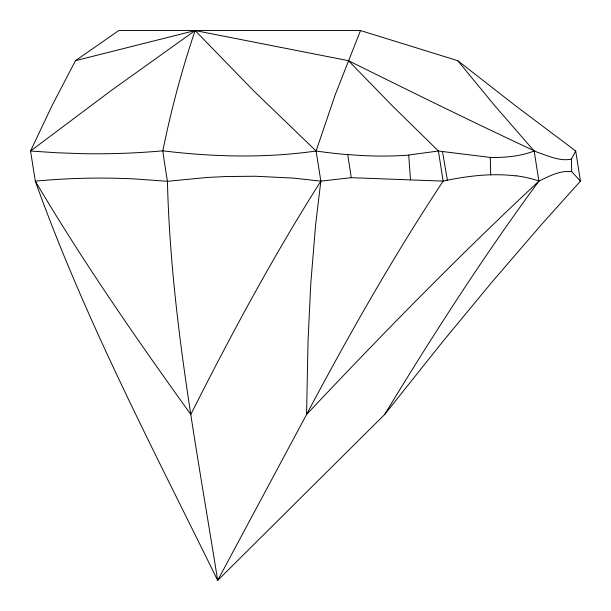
<?xml version="1.0" encoding="UTF-8"?>
<svg xmlns="http://www.w3.org/2000/svg" width="611" height="611" viewBox="0 0 611 611"><rect width="100%" height="100%" fill="white"/><g stroke="black" fill="none" stroke-linecap="round" stroke-linejoin="round"><path stroke-width="0.92" d="M360.505 30.55L335.294 94.545L316.093 151.009L320.844 181.123L315.612 224.871L310.8 283.214L308.013 341.549L306.577 414.472L217.669 580.45C153.3 449.062 84.601 319.194 35.301 181.123L30.55 151.009L51.943 105.833L75.466 60.665L118.801 30.55L360.505 30.55L457.723 60.665L515.646 105.833L575.699 151.009L580.45 181.123L541.186 224.871L491 283.214L442.822 341.549L384.663 414.472L217.669 580.45C196.673 448.031 170.706 315.727 167.429 181.307C165.764 171.164 164.222 160.999 162.816 150.818C171.088 110.117 181.803 69.898 195.115 30.55L348.423 60.665C411.203 91.765 474.052 122.788 537.55 152.353C548.319 155.942 559.791 161.51 571.384 159.135L575.699 151.009M384.663 414.472C433.077 334.767 483.522 256.192 538.902 181.123C549.083 176.258 560.035 170.232 571.705 171.622L580.45 181.123M320.844 181.123C273.132 256.376 230.874 334.927 190.815 414.472C136.253 338.563 82.905 261.63 35.301 181.123L51.92 179.779A584.261 486.096 -5.3 0 1 134.252 178.908L167.429 181.307L206.915 177.48L226.429 176.518L255.352 176.243L293.15 178.091L320.844 181.123L351.287 177.679L443.151 181.123C467.01 175.93 491.649 172.974 516.02 175.884M316.093 151.009L253.641 90.779L195.115 30.55L110.874 90.779L30.55 151.009L56.044 152.727L81.103 153.636A602.331 483.102 4.7 0 0 162.824 150.825C213.636 157.035 265.319 158.28 316.093 151.009C326.595 152.536 337.142 153.766 347.728 154.636L351.287 177.679M348.423 60.665L392.354 105.833L438.408 151.009L443.151 181.123C393.369 256.322 348.896 334.874 306.577 414.472C381.844 334.568 458.609 256.001 538.902 181.123L534.159 151.009C520.244 156.393 505.114 157.661 490.305 157.447L438.408 151.009L408.713 155.034L410.508 179.894M75.466 60.665L195.115 30.55M534.159 151.009L494.872 105.833L457.723 60.665M447.374 180.192L442.479 151.513M571.705 171.622L571.384 159.135M490.686 174.822L490.305 157.447M408.744 155.125A352.99 258.85 27.2 0 1 347.705 154.499M516.081 175.777A200.164 123.888 -39.5 0 1 538.963 181.047"/></g></svg>
